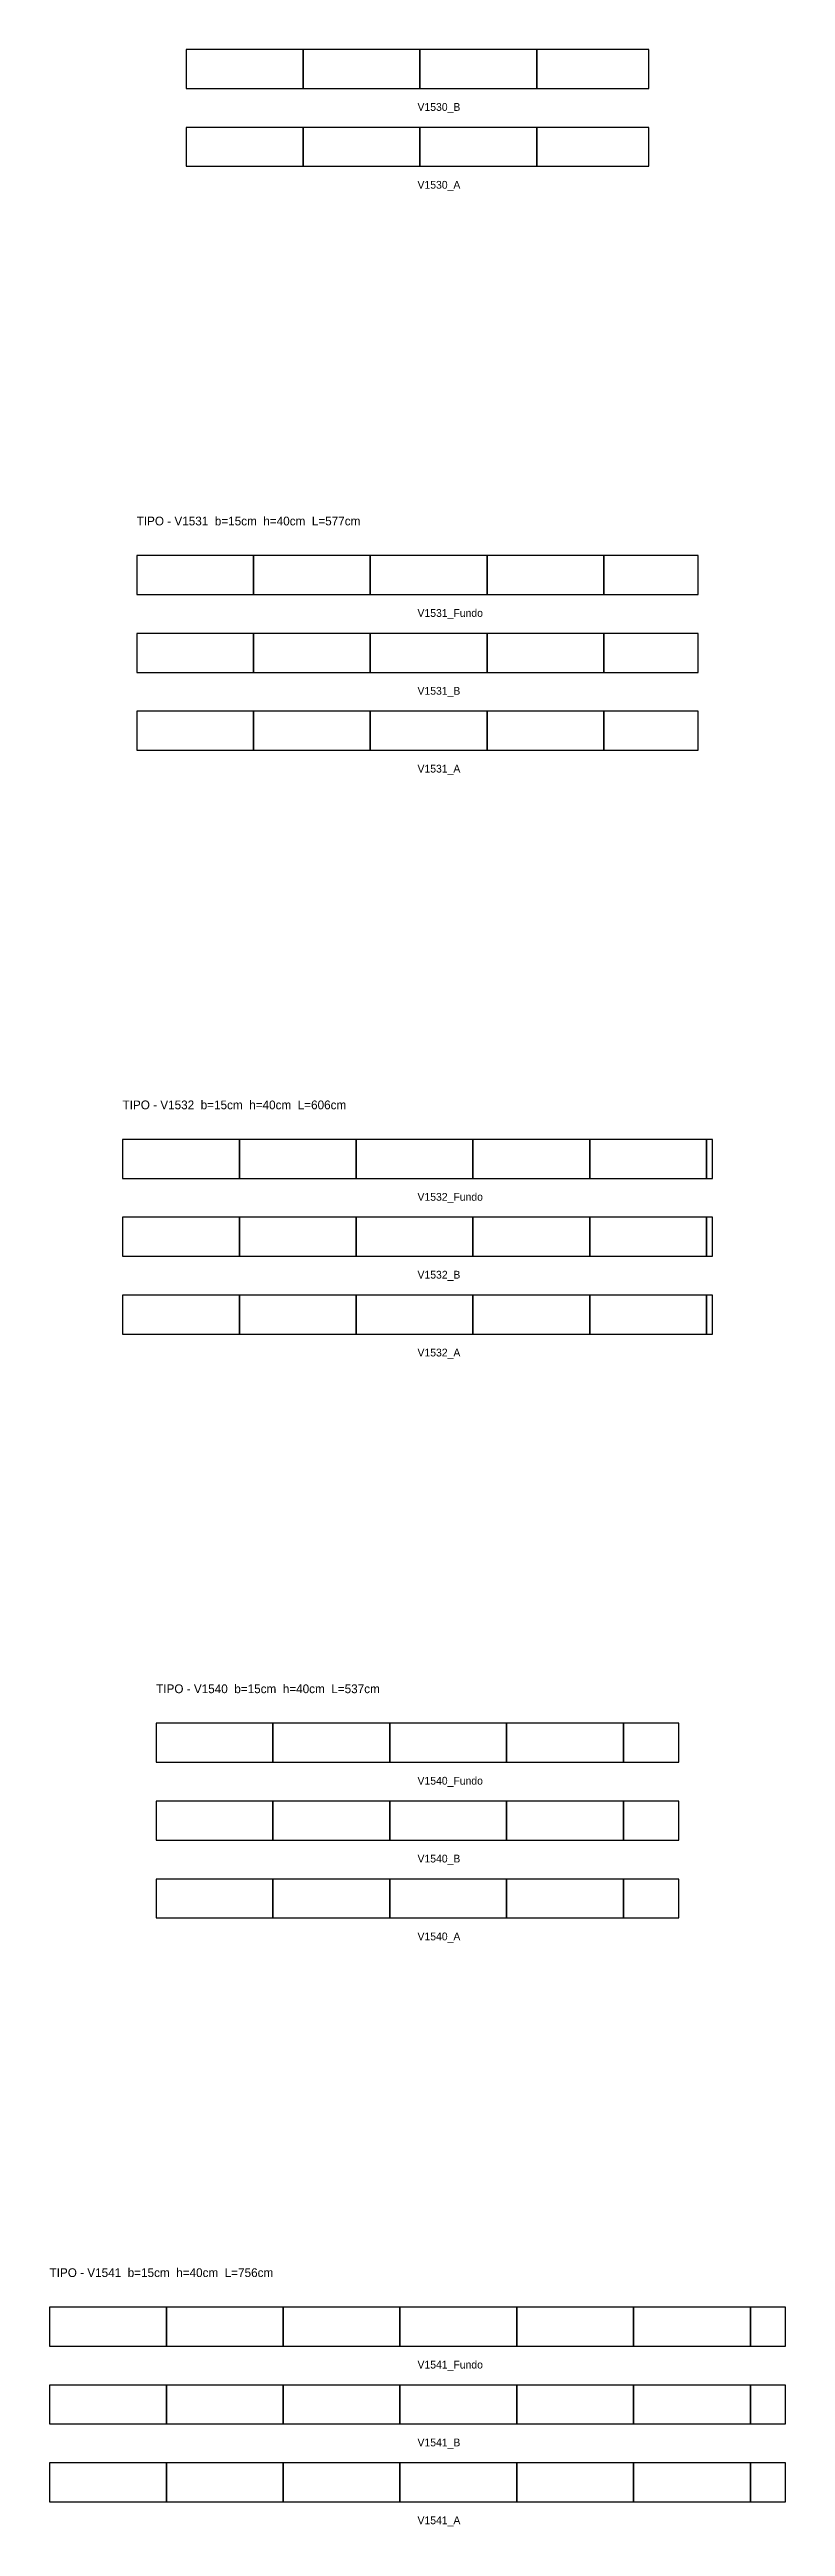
# Model space of a CAD drawing. Header units: metres. Extents: x -378 to 9631, y -12925 to 11375.
# Drawn here: x -378 to 378, y -9925 to -7380 of the extents above; entities that cross this region are included whole.
import ezdxf

# ---------------------------------------------------------------- set-up
doc = ezdxf.new("R2010")
doc.units = ezdxf.units.M

msp = doc.modelspace()

# ---------------------------------------------------------------- linework, layer by layer
at = {"layer": 'Paineis'}
for points in [[(-237.5, -7420), (-117.5, -7420), (-117.5, -7380), (-237.5, -7380)], [(-117.5, -7420), (2.5, -7420), (2.5, -7380), (-117.5, -7380)], [(2.5, -7420), (122.5, -7420), (122.5, -7380), (2.5, -7380)], [(122.5, -7420), (237.5, -7420), (237.5, -7380), (122.5, -7380)], [(-237.5, -7500), (-117.5, -7500), (-117.5, -7460), (-237.5, -7460)], [(-117.5, -7500), (2.5, -7500), (2.5, -7460), (-117.5, -7460)], [(2.5, -7500), (122.5, -7500), (122.5, -7460), (2.5, -7460)], [(122.5, -7500), (237.5, -7500), (237.5, -7460), (122.5, -7460)], [(-288.5, -7940), (-168.5, -7940), (-168.5, -7900), (-288.5, -7900)], [(-168.5, -7940), (-48.5, -7940), (-48.5, -7900), (-168.5, -7900)], [(-48.5, -7940), (71.5, -7940), (71.5, -7900), (-48.5, -7900)], [(71.5, -7940), (191.5, -7940), (191.5, -7900), (71.5, -7900)], [(191.5, -7940), (288.5, -7940), (288.5, -7900), (191.5, -7900)], [(-288.5, -8020), (-168.5, -8020), (-168.5, -7980), (-288.5, -7980)], [(-168.5, -8020), (-48.5, -8020), (-48.5, -7980), (-168.5, -7980)], [(-48.5, -8020), (71.5, -8020), (71.5, -7980), (-48.5, -7980)], [(71.5, -8020), (191.5, -8020), (191.5, -7980), (71.5, -7980)], [(191.5, -8020), (288.5, -8020), (288.5, -7980), (191.5, -7980)], [(-288.5, -8100), (-168.5, -8100), (-168.5, -8060), (-288.5, -8060)], [(-168.5, -8100), (-48.5, -8100), (-48.5, -8060), (-168.5, -8060)], [(-48.5, -8100), (71.5, -8100), (71.5, -8060), (-48.5, -8060)], [(71.5, -8100), (191.5, -8100), (191.5, -8060), (71.5, -8060)], [(191.5, -8100), (288.5, -8100), (288.5, -8060), (191.5, -8060)], [(-303, -8540), (-183, -8540), (-183, -8500), (-303, -8500)], [(-183, -8540), (-63, -8540), (-63, -8500), (-183, -8500)], [(-63, -8540), (57, -8540), (57, -8500), (-63, -8500)], [(57, -8540), (177, -8540), (177, -8500), (57, -8500)], [(177, -8540), (297, -8540), (297, -8500), (177, -8500)], [(297, -8540), (303, -8540), (303, -8500), (297, -8500)], [(-303, -8620), (-183, -8620), (-183, -8580), (-303, -8580)], [(-183, -8620), (-63, -8620), (-63, -8580), (-183, -8580)], [(-63, -8620), (57, -8620), (57, -8580), (-63, -8580)], [(57, -8620), (177, -8620), (177, -8580), (57, -8580)], [(177, -8620), (297, -8620), (297, -8580), (177, -8580)], [(297, -8620), (303, -8620), (303, -8580), (297, -8580)], [(-303, -8700), (-183, -8700), (-183, -8660), (-303, -8660)], [(-183, -8700), (-63, -8700), (-63, -8660), (-183, -8660)], [(-63, -8700), (57, -8700), (57, -8660), (-63, -8660)], [(57, -8700), (177, -8700), (177, -8660), (57, -8660)], [(177, -8700), (297, -8700), (297, -8660), (177, -8660)], [(297, -8700), (303, -8700), (303, -8660), (297, -8660)], [(-268.5, -9140), (-148.5, -9140), (-148.5, -9100), (-268.5, -9100)], [(-148.5, -9140), (-28.5, -9140), (-28.5, -9100), (-148.5, -9100)], [(-28.5, -9140), (91.5, -9140), (91.5, -9100), (-28.5, -9100)], [(91.5, -9140), (211.5, -9140), (211.5, -9100), (91.5, -9100)], [(211.5, -9140), (268.5, -9140), (268.5, -9100), (211.5, -9100)], [(-268.5, -9220), (-148.5, -9220), (-148.5, -9180), (-268.5, -9180)], [(-148.5, -9220), (-28.5, -9220), (-28.5, -9180), (-148.5, -9180)], [(-28.5, -9220), (91.5, -9220), (91.5, -9180), (-28.5, -9180)], [(91.5, -9220), (211.5, -9220), (211.5, -9180), (91.5, -9180)], [(211.5, -9220), (268.5, -9220), (268.5, -9180), (211.5, -9180)], [(-268.5, -9300), (-148.5, -9300), (-148.5, -9260), (-268.5, -9260)], [(-148.5, -9300), (-28.5, -9300), (-28.5, -9260), (-148.5, -9260)], [(-28.5, -9300), (91.5, -9300), (91.5, -9260), (-28.5, -9260)], [(91.5, -9300), (211.5, -9300), (211.5, -9260), (91.5, -9260)], [(211.5, -9300), (268.5, -9300), (268.5, -9260), (211.5, -9260)], [(-378, -9740), (-258, -9740), (-258, -9700), (-378, -9700)], [(-258, -9740), (-138, -9740), (-138, -9700), (-258, -9700)], [(-138, -9740), (-18, -9740), (-18, -9700), (-138, -9700)], [(-18, -9740), (102, -9740), (102, -9700), (-18, -9700)], [(102, -9740), (222, -9740), (222, -9700), (102, -9700)], [(222, -9740), (342, -9740), (342, -9700), (222, -9700)], [(342, -9740), (378, -9740), (378, -9700), (342, -9700)], [(-378, -9820), (-258, -9820), (-258, -9780), (-378, -9780)], [(-258, -9820), (-138, -9820), (-138, -9780), (-258, -9780)], [(-138, -9820), (-18, -9820), (-18, -9780), (-138, -9780)], [(-18, -9820), (102, -9820), (102, -9780), (-18, -9780)], [(102, -9820), (222, -9820), (222, -9780), (102, -9780)], [(222, -9820), (342, -9820), (342, -9780), (222, -9780)], [(342, -9820), (378, -9820), (378, -9780), (342, -9780)], [(-378, -9900), (-258, -9900), (-258, -9860), (-378, -9860)], [(-258, -9900), (-138, -9900), (-138, -9860), (-258, -9860)], [(-138, -9900), (-18, -9900), (-18, -9860), (-138, -9860)], [(-18, -9900), (102, -9900), (102, -9860), (-18, -9860)], [(102, -9900), (222, -9900), (222, -9860), (102, -9860)], [(222, -9900), (342, -9900), (342, -9860), (222, -9860)], [(342, -9900), (378, -9900), (378, -9860), (342, -9860)]]:
    msp.add_lwpolyline(points, close=True, dxfattribs=at)

# ---------------------------------------------------------------- texts
at = {"layer": 'NOMENCLATURA', "char_height": 9, "attachment_point": 1}
for s, insert in [('TIPO - V1531  b=15cm  h=40cm  L=577cm', (-288.5, -7860)), ('TIPO - V1532  b=15cm  h=40cm  L=606cm', (-303, -8460)), ('TIPO - V1540  b=15cm  h=40cm  L=537cm', (-268.5, -9060)), ('TIPO - V1541  b=15cm  h=40cm  L=756cm', (-378, -9660))]:
    msp.add_mtext(s, dxfattribs=dict(at, insert=insert))
at = {"layer": 'Texto Secao', "char_height": 8, "attachment_point": 1}
for s, insert in [('V1530_B', (0, -7435)), ('V1530_A', (0, -7515)), ('V1531_Fundo', (0, -7955)), ('V1531_B', (0, -8035)), ('V1531_A', (0, -8115)), ('V1532_Fundo', (0, -8555)), ('V1532_B', (0, -8635)), ('V1532_A', (0, -8715)), ('V1540_Fundo', (0, -9155)), ('V1540_B', (0, -9235)), ('V1540_A', (0, -9315)), ('V1541_Fundo', (0, -9755)), ('V1541_B', (0, -9835)), ('V1541_A', (0, -9915))]:
    msp.add_mtext(s, dxfattribs=dict(at, insert=insert))

doc.saveas('drawing.dxf')
